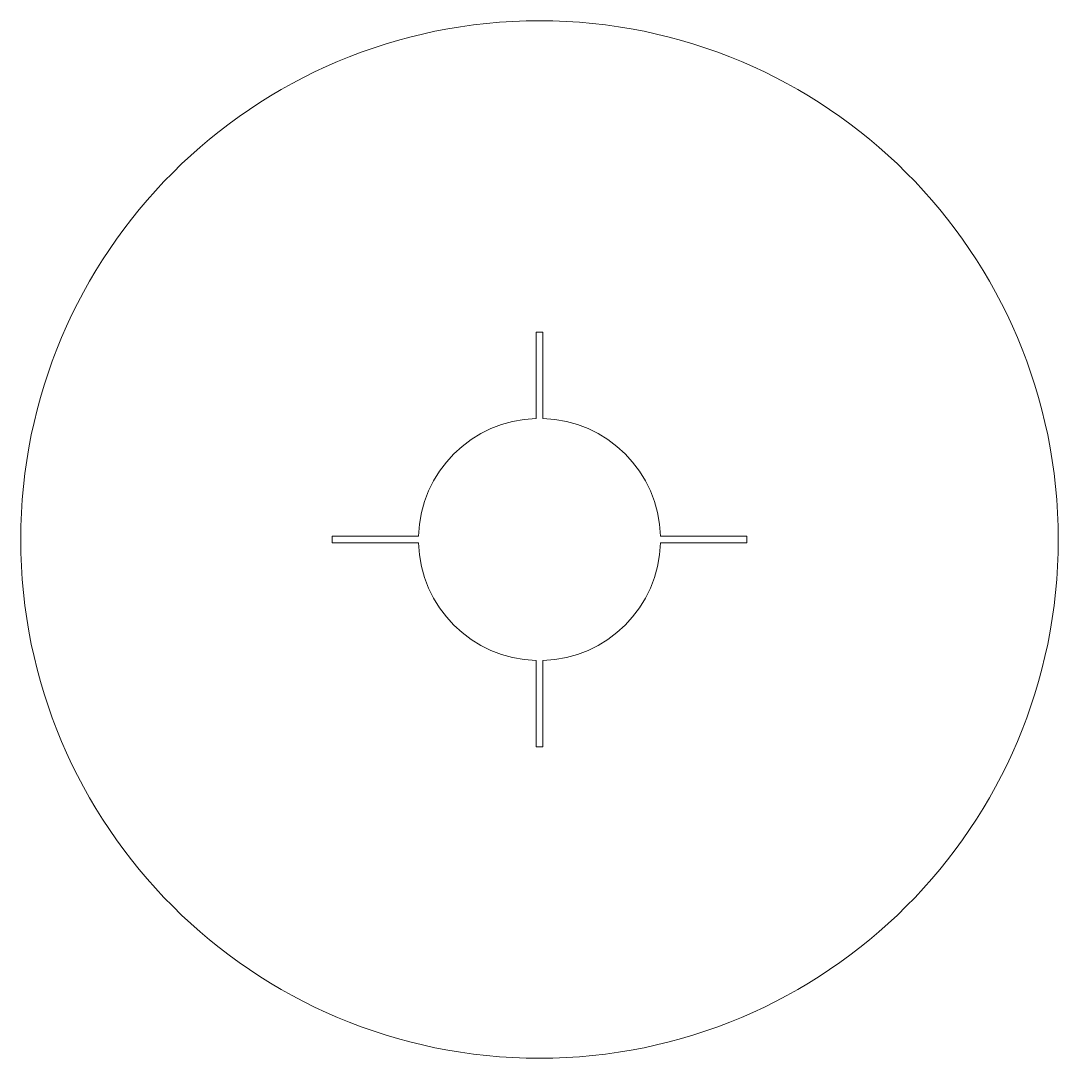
# Model space of a CAD drawing. Header units: millimetres. Extents: x -150 to 150, y -150 to 150.
import ezdxf

# ---------------------------------------------------------------- set-up
doc = ezdxf.new("R2010")
doc.units = ezdxf.units.MM
doc.header["$MEASUREMENT"] = 0
doc.layers.add('Layer 1', color=7, linetype='Continuous')

msp = doc.modelspace()

# ---------------------------------------------------------------- linework, layer by layer
at = {"layer": 'Layer 1', "color": 242, "lineweight": 18}
for points, knots in [([(-0.0001, 150.0003), (82.8428, 150.0003), (150.0003, 82.8427), (150.0003, -0.0001), (150.0003, -82.843), (82.8427, -150.0005), (-0.0001, -150.0005), (-82.843, -150.0005), (-150.0005, -82.8429), (-150.0005, -0.0001), (-150.0005, 82.8428), (-82.8429, 150.0003), (-0.0001, 150.0003)], [0, 0, 0, 0, 0.25, 0.25, 0.25, 0.5, 0.5, 0.5, 0.75, 0.75, 0.75, 1, 1, 1, 1]), ([(-59.9998, 0.9999), (-59.9998, 0.9999), (-34.9852, 0.9999), (-34.9852, 0.9999), (-34.465, 19.5353), (-19.5356, 34.4647), (-1.0002, 34.9849), (-1.0002, 34.9849), (-1.0002, 59.9995), (-1.0002, 59.9995), (-1.0002, 59.9995), (0.9997, 59.9995), (0.9997, 59.9995), (0.9997, 59.9995), (0.9997, 34.9849), (0.9997, 34.9849), (19.5351, 34.4647), (34.4645, 19.5353), (34.9847, 0.9999), (34.9847, 0.9999), (59.999, 0.9999), (59.999, 0.9999), (59.999, 0.9999), (59.999, -1), (59.999, -1), (59.999, -1), (34.9847, -1), (34.9847, -1), (34.4645, -19.5354), (19.5348, -34.4648), (0.9997, -34.985), (0.9997, -34.985), (0.9997, -59.9996), (0.9997, -59.9996), (0.9997, -59.9996), (-1.0002, -59.9996), (-1.0002, -59.9996), (-1.0002, -59.9996), (-1.0002, -34.985), (-1.0002, -34.985), (-19.5356, -34.4648), (-34.465, -19.5354), (-34.9852, -1), (-34.9852, -1), (-59.9998, -1), (-59.9998, -1), (-59.9998, -1), (-59.9998, 0.9999), (-59.9998, 0.9999)], [0, 0, 0, 0, 0.0625, 0.0625, 0.0625, 0.125, 0.125, 0.125, 0.1875, 0.1875, 0.1875, 0.25, 0.25, 0.25, 0.3125, 0.3125, 0.3125, 0.375, 0.375, 0.375, 0.4375, 0.4375, 0.4375, 0.5, 0.5, 0.5, 0.5625, 0.5625, 0.5625, 0.625, 0.625, 0.625, 0.6875, 0.6875, 0.6875, 0.75, 0.75, 0.75, 0.8125, 0.8125, 0.8125, 0.875, 0.875, 0.875, 0.9375, 0.9375, 0.9375, 1, 1, 1, 1])]:
    msp.add_open_spline(points, degree=3, knots=knots, dxfattribs=at)

doc.saveas('drawing.dxf')
